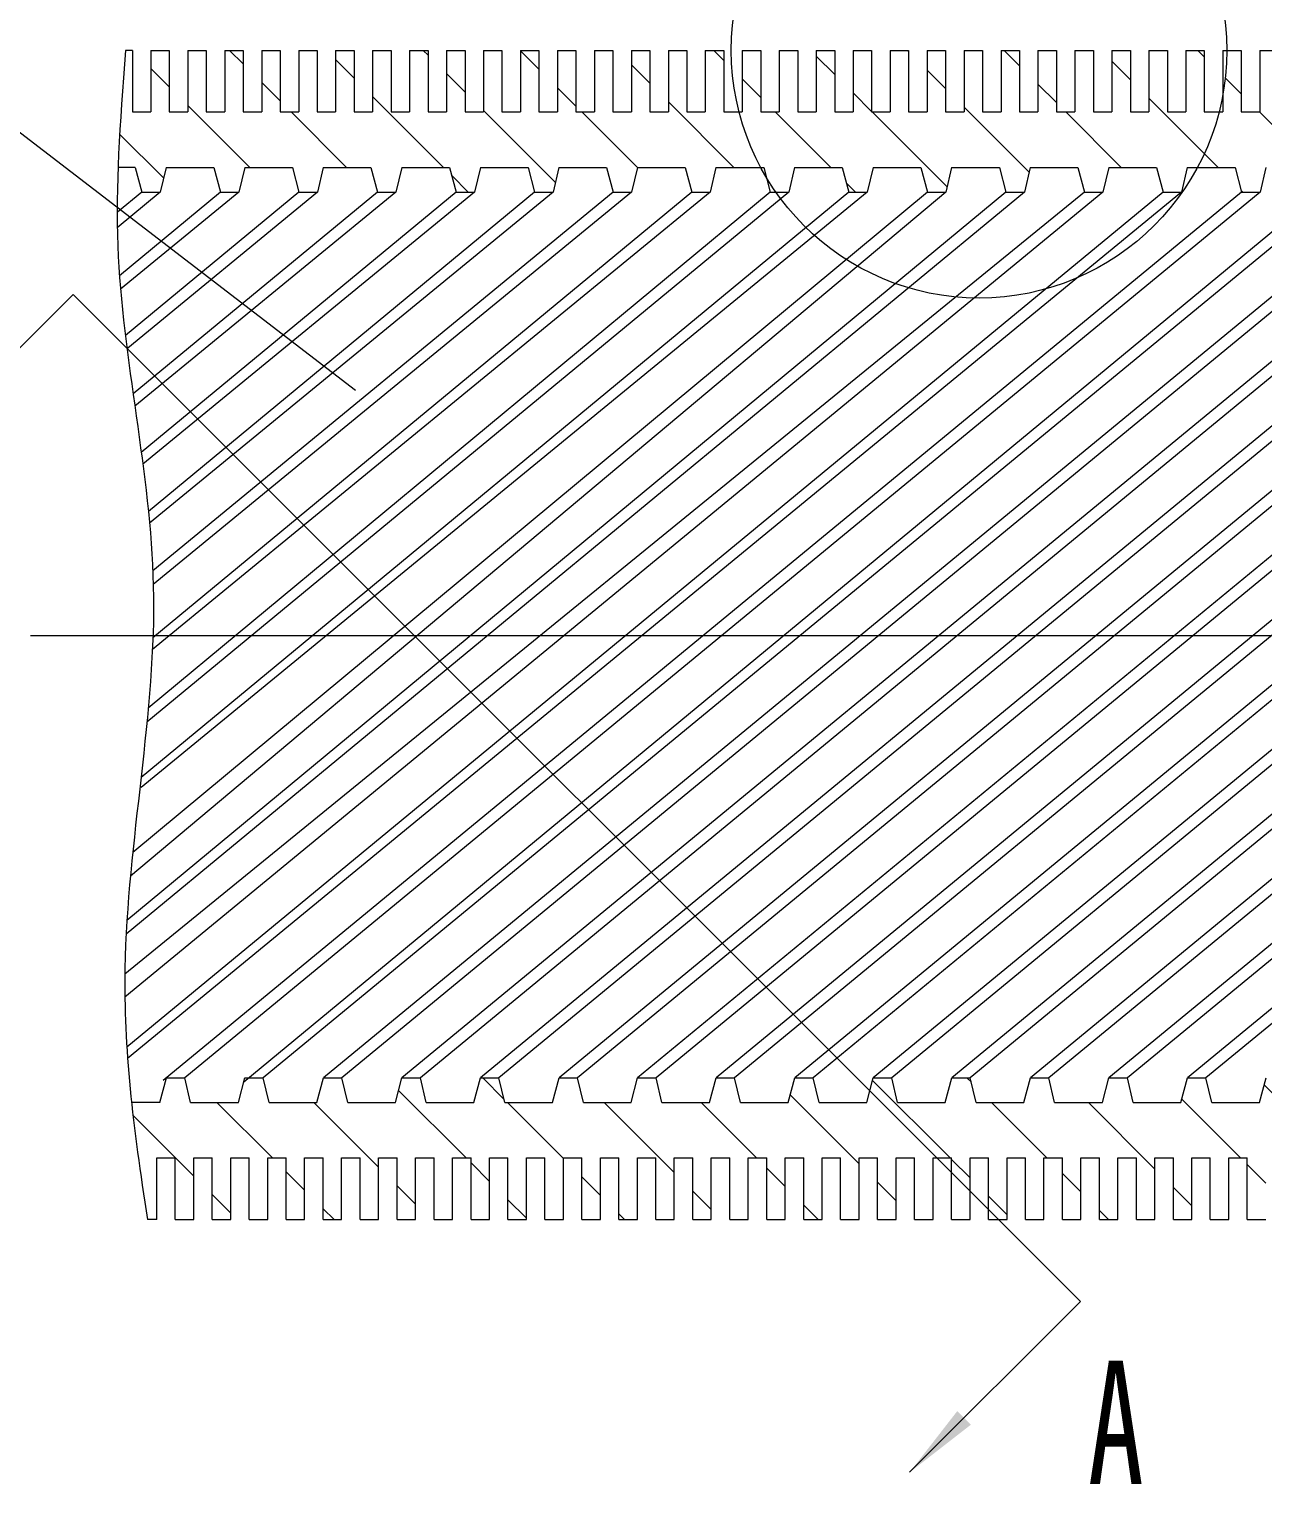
# Model space of a CAD drawing. Header units: millimetres. Extents: x 0 to 420, y 0 to 297.
# Drawn here: x 183.32 to 223.38, y 150.22 to 197.46 of the extents above; entities that cross this region are included whole.
import ezdxf

# ---------------------------------------------------------------- set-up
doc = ezdxf.new("R2010")
doc.units = ezdxf.units.MM
doc.header["$LTSCALE"] = 10
doc.linetypes.add('CENTER2', pattern=[28.574999, 19.049999, -3.175, 3.175, -3.175])
for name, color, linetype, lineweight in [('2细线层', 4, 'Continuous', 18), ('5剖面线层', 2, 'Continuous', 18), ('6文字层', 3, 'Continuous', 18), ('LAYER1', 1, 'CENTER2', 18), ('LAYER3', 4, 'Continuous', 18)]:
    doc.layers.add(name, color=color, linetype=linetype, lineweight=lineweight)
doc.styles.get("Standard").update_dxf_attribs({"font": 'isocp.shx', "width": 0.707, "bigfont": 'gbcbig.shx'})
doc.styles.add('STYLE1', font='', dxfattribs={"width": 0.67})
doc.styles.get('STYLE1').set_extended_font_data('宋体')
doc.dimstyles.new('STANDARD$2', dxfattribs={"dimtxt": 2.5, "dimasz": 2.5, "dimexe": 0.8, "dimexo": 0.2, "dimtad": 1, "dimdec": 4, "dimdsep": 46, "dimtxsty": 'Standard', "dimcen": 0.09, "dimdle": 5, "dimadec": 4, "dimazin": 0, "dimtfac": 1, "dimtdec": 4, "dimtmove": 0, "dimatfit": 3, "dimfxl": 0, "dimtolj": 1, "dimarcsym": 0})
pattern_1 = [(135, (0, 0), (-1.571545, -1.571545), [])]

# ---------------------------------------------------------------- blocks, each defined once
blk = doc.blocks.new('*X16')
at = {"layer": '2细线层', "linetype": 'ByBlock'}
for points in [[(235.075, 189.774), (236.872, 187.986), (236.195, 187.5)], [(239.384, 177.771), (238.802, 180.238), (239.634, 180.293)]]:
    blk.add_hatch(color=4, dxfattribs=at).paths.add_polyline_path(points, flags=0)
at = {"layer": '2细线层', "color": 4, "linetype": 'ByBlock', "lineweight": -2}
for p, q in [((229.545, 185.216), (235.693, 190.282)), ((233.418, 177.771), (240.184, 177.771))]:
    blk.add_line(p, q, dxfattribs=at)
blk.add_arc((220.51, 177.771), 18.874, 7.5949, 31.8951, dxfattribs=at)
at = {"layer": '2细线层', "color": 3, "linetype": 'ByBlock', "insert": (240.509, 184.949), "char_height": 3.5, "width": 9.45463, "attachment_point": 5, "rotation": 289.745}
blk.add_mtext('40%%D', dxfattribs=at)
blk = doc.blocks.new('*X20')
at = {"layer": 'LAYER3', "linetype": 'Continuous'}
blk.add_hatch(color=0, dxfattribs=at).paths.add_polyline_path([(211.908, 150.599), (213.455, 152.588), (213.897, 152.146)], flags=0)
at = {"layer": 'LAYER3', "color": 0, "linetype": 'Continuous'}
blk.add_line((211.908, 150.599), (217.456, 156.147), dxfattribs=at)
at = {"layer": 'LAYER3', "color": 0}
blk.add_line((217.456, 156.147), (217.456, 156.147), dxfattribs=at)
blk = doc.blocks.new('*X21')
at = {"layer": 'LAYER3', "linetype": 'Continuous'}
blk.add_hatch(color=0, dxfattribs=at).paths.add_polyline_path([(179.208, 183.298), (180.755, 185.287), (181.197, 184.845)], flags=0)
at = {"layer": 'LAYER3', "color": 0, "linetype": 'Continuous'}
blk.add_line((179.208, 183.298), (184.756, 188.846), dxfattribs=at)
at = {"layer": 'LAYER3', "color": 0}
blk.add_line((184.756, 188.846), (184.756, 188.846), dxfattribs=at)

msp = doc.modelspace()

# ---------------------------------------------------------------- hatches: boundary and pattern name
at = {"layer": '5剖面线层', "ltscale": 0.5}
h = msp.add_hatch(dxfattribs=at)
h.set_pattern_fill('ANSI31', color=256, style=0, pattern_type=0)
h.set_pattern_definition(pattern_1)
edge = h.paths.add_edge_path(flags=0)
edge.add_line((202.07168, 192.97081), (202.28449, 192.17081))
edge.add_line((202.28449, 192.17081), (202.88279, 192.17081))
edge.add_line((202.88279, 192.17081), (203.07168, 192.97081))
edge.add_line((203.07168, 192.97081), (204.62168, 192.97081))
edge.add_line((204.62168, 192.97081), (204.83449, 192.17081))
edge.add_line((204.83449, 192.17081), (205.43279, 192.17081))
edge.add_line((205.43279, 192.17081), (205.62168, 192.97081))
edge.add_line((205.62168, 192.97081), (207.07399, 192.97081))
edge.add_arc((214.1624, 196.77081), 8.04273, 194.398924, 208.195154, ccw=False)
edge.add_line((206.37231, 194.77081), (205.87467, 194.77081))
edge.add_line((205.87467, 194.77081), (205.87467, 196.77081))
edge.add_line((205.87467, 196.77081), (205.27467, 196.77081))
edge.add_line((205.27467, 196.77081), (205.27467, 194.77081))
edge.add_line((205.27467, 194.77081), (204.67467, 194.77081))
edge.add_line((204.67467, 194.77081), (204.67467, 196.77081))
edge.add_line((204.67467, 196.77081), (204.07467, 196.77081))
edge.add_line((204.07467, 196.77081), (204.07467, 194.77081))
edge.add_line((204.07467, 194.77081), (203.47467, 194.77081))
edge.add_line((203.47467, 194.77081), (203.47467, 196.77081))
edge.add_line((203.47467, 196.77081), (202.87467, 196.77081))
edge.add_line((202.87467, 196.77081), (202.87467, 194.77081))
edge.add_line((202.87467, 194.77081), (202.27467, 194.77081))
edge.add_line((202.27467, 194.77081), (202.27467, 196.77081))
edge.add_line((202.27467, 196.77081), (201.67467, 196.77081))
edge.add_line((201.67467, 196.77081), (201.67467, 194.77081))
edge.add_line((201.67467, 194.77081), (201.07467, 194.77081))
edge.add_line((201.07467, 194.77081), (201.07467, 196.77081))
edge.add_line((201.07467, 196.77081), (200.47467, 196.77081))
edge.add_line((200.47467, 196.77081), (200.47467, 194.77081))
edge.add_line((200.47467, 194.77081), (199.87467, 194.77081))
edge.add_line((199.87467, 194.77081), (199.87467, 196.77081))
edge.add_line((199.87467, 196.77081), (199.27467, 196.77081))
edge.add_line((199.27467, 196.77081), (199.27467, 194.77081))
edge.add_line((199.27467, 194.77081), (198.67467, 194.77081))
edge.add_line((198.67467, 194.77081), (198.67467, 196.77081))
edge.add_line((198.67467, 196.77081), (198.07467, 196.77081))
edge.add_line((198.07467, 196.77081), (198.07467, 194.77081))
edge.add_line((198.07467, 194.77081), (197.47467, 194.77081))
edge.add_line((197.47467, 194.77081), (197.47467, 196.77081))
edge.add_line((197.47467, 196.77081), (196.87467, 196.77081))
edge.add_line((196.87467, 196.77081), (196.87467, 194.77081))
edge.add_line((196.87467, 194.77081), (196.27467, 194.77081))
edge.add_line((196.27467, 194.77081), (196.27467, 196.77081))
edge.add_line((196.27467, 196.77081), (195.67467, 196.77081))
edge.add_line((195.67467, 196.77081), (195.67467, 194.77081))
edge.add_line((195.67467, 194.77081), (195.07467, 194.77081))
edge.add_line((195.07467, 194.77081), (195.07467, 196.77081))
edge.add_line((195.07467, 196.77081), (194.47467, 196.77081))
edge.add_line((194.47467, 196.77081), (194.47467, 194.77081))
edge.add_line((194.47467, 194.77081), (193.87467, 194.77081))
edge.add_line((193.87467, 194.77081), (193.87467, 196.77081))
edge.add_line((193.87467, 196.77081), (193.27467, 196.77081))
edge.add_line((193.27467, 196.77081), (193.27467, 194.77081))
edge.add_line((193.27467, 194.77081), (192.67467, 194.77081))
edge.add_line((192.67467, 194.77081), (192.67467, 196.77081))
edge.add_line((192.67467, 196.77081), (192.07467, 196.77081))
edge.add_line((192.07467, 196.77081), (192.07467, 194.77081))
edge.add_line((192.07467, 194.77081), (191.47467, 194.77081))
edge.add_line((191.47467, 194.77081), (191.47467, 196.77081))
edge.add_line((191.47467, 196.77081), (190.87467, 196.77081))
edge.add_line((190.87467, 196.77081), (190.87467, 194.77081))
edge.add_line((190.87467, 194.77081), (190.27467, 194.77081))
edge.add_line((190.27467, 194.77081), (190.27467, 196.77081))
edge.add_line((190.27467, 196.77081), (189.67467, 196.77081))
edge.add_line((189.67467, 196.77081), (189.67467, 194.77081))
edge.add_line((189.67467, 194.77081), (189.07467, 194.77081))
edge.add_line((189.07467, 194.77081), (189.07467, 196.77081))
edge.add_line((189.07467, 196.77081), (188.47467, 196.77081))
edge.add_line((188.47467, 196.77081), (188.47467, 194.77081))
edge.add_line((188.47467, 194.77081), (187.87467, 194.77081))
edge.add_line((187.87467, 194.77081), (187.87467, 196.77081))
edge.add_line((187.87467, 196.77081), (187.27467, 196.77081))
edge.add_line((187.27467, 196.77081), (187.27467, 194.77081))
edge.add_line((187.27467, 194.77081), (186.67467, 194.77081))
edge.add_line((186.67467, 194.77081), (186.67467, 196.77081))
edge.add_line((186.67467, 196.77081), (186.45667, 196.77081))
edge.add_spline(control_points=[(186.45667, 196.77081), (186.34671, 195.37249), (186.25447, 194.13645), (186.20997, 192.97081)], knot_values=[0, 0, 0, 0, 3.80826119, 3.80826119, 3.80826119, 3.80826119], weights=[1, 1, 1, 1], degree=3, periodic=0)
edge.add_line((186.20997, 192.97081), (186.77168, 192.97081))
edge.add_line((186.77168, 192.97081), (186.98449, 192.17081))
edge.add_line((186.98449, 192.17081), (187.58279, 192.17081))
edge.add_line((187.58279, 192.17081), (187.77168, 192.97081))
edge.add_line((187.77168, 192.97081), (189.32168, 192.97081))
edge.add_line((189.32168, 192.97081), (189.53449, 192.17081))
edge.add_line((189.53449, 192.17081), (190.13279, 192.17081))
edge.add_line((190.13279, 192.17081), (190.32168, 192.97081))
edge.add_line((190.32168, 192.97081), (191.87168, 192.97081))
edge.add_line((191.87168, 192.97081), (192.08449, 192.17081))
edge.add_line((192.08449, 192.17081), (192.68279, 192.17081))
edge.add_line((192.68279, 192.17081), (192.87168, 192.97081))
edge.add_line((192.87168, 192.97081), (194.42168, 192.97081))
edge.add_line((194.42168, 192.97081), (194.63449, 192.17081))
edge.add_line((194.63449, 192.17081), (195.23279, 192.17081))
edge.add_line((195.23279, 192.17081), (195.42168, 192.97081))
edge.add_line((195.42168, 192.97081), (196.97168, 192.97081))
edge.add_line((196.97168, 192.97081), (197.18449, 192.17081))
edge.add_line((197.18449, 192.17081), (197.78279, 192.17081))
edge.add_line((197.78279, 192.17081), (197.97168, 192.97081))
edge.add_line((197.97168, 192.97081), (199.52168, 192.97081))
edge.add_line((199.52168, 192.97081), (199.73449, 192.17081))
edge.add_line((199.73449, 192.17081), (200.33279, 192.17081))
edge.add_line((200.33279, 192.17081), (200.52168, 192.97081))
edge.add_line((200.52168, 192.97081), (202.07168, 192.97081))
edge = h.paths.add_edge_path(flags=0)
edge.add_line((208.17168, 192.97081), (209.72168, 192.97081))
edge.add_line((209.72168, 192.97081), (209.93449, 192.17081))
edge.add_line((209.93449, 192.17081), (210.53279, 192.17081))
edge.add_line((210.53279, 192.17081), (210.72168, 192.97081))
edge.add_line((210.72168, 192.97081), (212.27168, 192.97081))
edge.add_line((212.27168, 192.97081), (212.48449, 192.17081))
edge.add_line((212.48449, 192.17081), (213.08279, 192.17081))
edge.add_line((213.08279, 192.17081), (213.27168, 192.97081))
edge.add_line((213.27168, 192.97081), (214.82168, 192.97081))
edge.add_line((214.82168, 192.97081), (215.03449, 192.17081))
edge.add_line((215.03449, 192.17081), (215.63279, 192.17081))
edge.add_line((215.63279, 192.17081), (215.82168, 192.97081))
edge.add_line((215.82168, 192.97081), (217.37168, 192.97081))
edge.add_line((217.37168, 192.97081), (217.58449, 192.17081))
edge.add_line((217.58449, 192.17081), (218.18279, 192.17081))
edge.add_line((218.18279, 192.17081), (218.37168, 192.97081))
edge.add_line((218.37168, 192.97081), (219.92168, 192.97081))
edge.add_line((219.92168, 192.97081), (220.13449, 192.17081))
edge.add_line((220.13449, 192.17081), (220.73279, 192.17081))
edge.add_line((220.73279, 192.17081), (220.92168, 192.97081))
edge.add_line((220.92168, 192.97081), (221.25081, 192.97081))
edge.add_arc((214.1624, 196.77081), 8.04273, 331.804844, 345.601078)
edge.add_line((221.95249, 194.77081), (221.47467, 194.77081))
edge.add_line((221.47467, 194.77081), (221.47467, 196.77081))
edge.add_line((221.47467, 196.77081), (220.87467, 196.77081))
edge.add_line((220.87467, 196.77081), (220.87467, 194.77081))
edge.add_line((220.87467, 194.77081), (220.27467, 194.77081))
edge.add_line((220.27467, 194.77081), (220.27467, 196.77081))
edge.add_line((220.27467, 196.77081), (219.67467, 196.77081))
edge.add_line((219.67467, 196.77081), (219.67467, 194.77081))
edge.add_line((219.67467, 194.77081), (219.07467, 194.77081))
edge.add_line((219.07467, 194.77081), (219.07467, 196.77081))
edge.add_line((219.07467, 196.77081), (218.47467, 196.77081))
edge.add_line((218.47467, 196.77081), (218.47467, 194.77081))
edge.add_line((218.47467, 194.77081), (217.87467, 194.77081))
edge.add_line((217.87467, 194.77081), (217.87467, 196.77081))
edge.add_line((217.87467, 196.77081), (217.27467, 196.77081))
edge.add_line((217.27467, 196.77081), (217.27467, 194.77081))
edge.add_line((217.27467, 194.77081), (216.67467, 194.77081))
edge.add_line((216.67467, 194.77081), (216.67467, 196.77081))
edge.add_line((216.67467, 196.77081), (216.07467, 196.77081))
edge.add_line((216.07467, 196.77081), (216.07467, 194.77081))
edge.add_line((216.07467, 194.77081), (215.47467, 194.77081))
edge.add_line((215.47467, 194.77081), (215.47467, 196.77081))
edge.add_line((215.47467, 196.77081), (214.87467, 196.77081))
edge.add_line((214.87467, 196.77081), (214.87467, 194.77081))
edge.add_line((214.87467, 194.77081), (214.27467, 194.77081))
edge.add_line((214.27467, 194.77081), (214.27467, 196.77081))
edge.add_line((214.27467, 196.77081), (213.67467, 196.77081))
edge.add_line((213.67467, 196.77081), (213.67467, 194.77081))
edge.add_line((213.67467, 194.77081), (213.07467, 194.77081))
edge.add_line((213.07467, 194.77081), (213.07467, 196.77081))
edge.add_line((213.07467, 196.77081), (212.47467, 196.77081))
edge.add_line((212.47467, 196.77081), (212.47467, 194.77081))
edge.add_line((212.47467, 194.77081), (211.87467, 194.77081))
edge.add_line((211.87467, 194.77081), (211.87467, 196.77081))
edge.add_line((211.87467, 196.77081), (211.27467, 196.77081))
edge.add_line((211.27467, 196.77081), (211.27467, 194.77081))
edge.add_line((211.27467, 194.77081), (210.67467, 194.77081))
edge.add_line((210.67467, 194.77081), (210.67467, 196.77081))
edge.add_line((210.67467, 196.77081), (210.07467, 196.77081))
edge.add_line((210.07467, 196.77081), (210.07467, 194.77081))
edge.add_line((210.07467, 194.77081), (209.47467, 194.77081))
edge.add_line((209.47467, 194.77081), (209.47467, 196.77081))
edge.add_line((209.47467, 196.77081), (208.87467, 196.77081))
edge.add_line((208.87467, 196.77081), (208.87467, 194.77081))
edge.add_line((208.87467, 194.77081), (208.27467, 194.77081))
edge.add_line((208.27467, 194.77081), (208.27467, 196.77081))
edge.add_line((208.27467, 196.77081), (207.67467, 196.77081))
edge.add_line((207.67467, 196.77081), (207.67467, 194.77081))
edge.add_line((207.67467, 194.77081), (207.07467, 194.77081))
edge.add_line((207.07467, 194.77081), (207.07467, 196.77081))
edge.add_line((207.07467, 196.77081), (206.47467, 196.77081))
edge.add_line((206.47467, 196.77081), (206.47467, 194.77081))
edge.add_line((206.47467, 194.77081), (206.37231, 194.77081))
edge.add_arc((214.1624, 196.77081), 8.04273, 194.398922, 208.195156)
edge.add_line((207.07399, 192.97081), (207.17168, 192.97081))
edge.add_line((207.17168, 192.97081), (207.25819, 192.64559))
edge.add_arc((214.16238, 196.7708), 8.04271, 210.858024, 214.885967)
edge.add_line((207.56501, 192.17081), (207.98279, 192.17081))
edge.add_line((207.98279, 192.17081), (208.17168, 192.97081))
h = msp.add_hatch(dxfattribs=at)
h.set_pattern_fill('ANSI31', color=256, style=0, pattern_type=0)
h.set_pattern_definition(pattern_1)
edge = h.paths.add_edge_path(flags=0)
edge.add_line((225.02168, 192.97081), (225.23449, 192.17081))
edge.add_line((225.23449, 192.17081), (225.83279, 192.17081))
edge.add_line((225.83279, 192.17081), (226.02168, 192.97081))
edge.add_line((226.02168, 192.97081), (227.57168, 192.97081))
edge.add_line((227.57168, 192.97081), (227.78449, 192.17081))
edge.add_line((227.78449, 192.17081), (228.38279, 192.17081))
edge.add_line((228.38279, 192.17081), (228.57168, 192.97081))
edge.add_line((228.57168, 192.97081), (229.14988, 192.97081))
edge.add_spline(control_points=[(229.14988, 192.97081), (229.10035, 193.80032), (229.04982, 194.45284), (229.00904, 194.77081)], knot_values=[0, 0, 0, 0, 1.80573639, 1.80573639, 1.80573639, 1.80573639], weights=[1, 1, 1, 1], degree=3, periodic=0)
edge.add_line((229.00904, 194.77081), (228.67467, 194.77081))
edge.add_line((228.67467, 194.77081), (228.67467, 196.77081))
edge.add_line((228.67467, 196.77081), (228.07467, 196.77081))
edge.add_line((228.07467, 196.77081), (228.07467, 194.77081))
edge.add_line((228.07467, 194.77081), (227.47467, 194.77081))
edge.add_line((227.47467, 194.77081), (227.47467, 196.77081))
edge.add_line((227.47467, 196.77081), (226.87467, 196.77081))
edge.add_line((226.87467, 196.77081), (226.87467, 194.77081))
edge.add_line((226.87467, 194.77081), (226.27467, 194.77081))
edge.add_line((226.27467, 194.77081), (226.27467, 196.77081))
edge.add_line((226.27467, 196.77081), (225.67467, 196.77081))
edge.add_line((225.67467, 196.77081), (225.67467, 194.77081))
edge.add_line((225.67467, 194.77081), (225.07467, 194.77081))
edge.add_line((225.07467, 194.77081), (225.07467, 196.77081))
edge.add_line((225.07467, 196.77081), (224.47467, 196.77081))
edge.add_line((224.47467, 196.77081), (224.47467, 194.77081))
edge.add_line((224.47467, 194.77081), (223.87467, 194.77081))
edge.add_line((223.87467, 194.77081), (223.87467, 196.77081))
edge.add_line((223.87467, 196.77081), (223.27467, 196.77081))
edge.add_line((223.27467, 196.77081), (223.27467, 194.77081))
edge.add_line((223.27467, 194.77081), (222.67467, 194.77081))
edge.add_line((222.67467, 194.77081), (222.67467, 196.77081))
edge.add_line((222.67467, 196.77081), (222.20513, 196.77081))
edge.add_arc((214.1624, 196.77081), 8.04273, 349.666066, 360, ccw=False)
edge.add_line((222.07467, 195.32807), (222.07467, 194.77081))
edge.add_line((222.07467, 194.77081), (221.95249, 194.77081))
edge.add_arc((214.1624, 196.77081), 8.04273, 331.804846, 345.601076, ccw=False)
edge.add_line((221.25081, 192.97081), (222.47168, 192.97081))
edge.add_line((222.47168, 192.97081), (222.68449, 192.17081))
edge.add_line((222.68449, 192.17081), (223.28279, 192.17081))
edge.add_line((223.28279, 192.17081), (223.47168, 192.97081))
edge.add_line((223.47168, 192.97081), (225.02168, 192.97081))
h = msp.add_hatch(dxfattribs=at)
h.set_pattern_fill('ANSI31', color=256, style=0, pattern_type=0)
h.set_pattern_definition(pattern_1)
edge = h.paths.add_edge_path(flags=0)
edge.add_line((210.61667, 162.9859), (210.51585, 162.6069))
edge.add_line((210.51585, 162.6069), (208.96585, 162.6069))
edge.add_line((208.96585, 162.6069), (208.77697, 163.4069))
edge.add_line((208.77697, 163.4069), (208.17866, 163.4069))
edge.add_line((208.17866, 163.4069), (207.96585, 162.6069))
edge.add_line((207.96585, 162.6069), (206.41585, 162.6069))
edge.add_line((206.41585, 162.6069), (206.22697, 163.4069))
edge.add_line((206.22697, 163.4069), (205.62866, 163.4069))
edge.add_line((205.62866, 163.4069), (205.41585, 162.6069))
edge.add_line((205.41585, 162.6069), (203.86585, 162.6069))
edge.add_line((203.86585, 162.6069), (203.67697, 163.4069))
edge.add_line((203.67697, 163.4069), (203.07866, 163.4069))
edge.add_line((203.07866, 163.4069), (202.86585, 162.6069))
edge.add_line((202.86585, 162.6069), (201.31585, 162.6069))
edge.add_line((201.31585, 162.6069), (201.12697, 163.4069))
edge.add_line((201.12697, 163.4069), (200.52866, 163.4069))
edge.add_line((200.52866, 163.4069), (200.31585, 162.6069))
edge.add_line((200.31585, 162.6069), (198.76585, 162.6069))
edge.add_line((198.76585, 162.6069), (198.57697, 163.4069))
edge.add_line((198.57697, 163.4069), (197.97866, 163.4069))
edge.add_line((197.97866, 163.4069), (197.76585, 162.6069))
edge.add_line((197.76585, 162.6069), (196.21585, 162.6069))
edge.add_line((196.21585, 162.6069), (196.02697, 163.4069))
edge.add_line((196.02697, 163.4069), (195.42866, 163.4069))
edge.add_line((195.42866, 163.4069), (195.21585, 162.6069))
edge.add_line((195.21585, 162.6069), (193.66585, 162.6069))
edge.add_line((193.66585, 162.6069), (193.47697, 163.4069))
edge.add_line((193.47697, 163.4069), (192.87866, 163.4069))
edge.add_line((192.87866, 163.4069), (192.66585, 162.6069))
edge.add_line((192.66585, 162.6069), (191.11585, 162.6069))
edge.add_line((191.11585, 162.6069), (190.92697, 163.4069))
edge.add_line((190.92697, 163.4069), (190.46495, 163.4069))
edge.add_line((190.46495, 163.4069), (190.29021, 163.26235))
edge.add_line((190.29021, 163.26235), (190.11585, 162.6069))
edge.add_line((190.11585, 162.6069), (188.56585, 162.6069))
edge.add_line((188.56585, 162.6069), (188.37697, 163.4069))
edge.add_line((188.37697, 163.4069), (187.77866, 163.4069))
edge.add_line((187.77866, 163.4069), (187.56585, 162.6069))
edge.add_line((187.56585, 162.6069), (186.64789, 162.6069))
edge.add_spline(control_points=[(186.64789, 162.6069), (186.77546, 161.40375), (186.95411, 160.1507), (187.17117, 158.8069)], knot_values=[0, 0, 0, 0, 3.83633633, 3.83633633, 3.83633633, 3.83633633], weights=[1, 1, 1, 1], degree=3, periodic=0)
edge.add_line((187.17117, 158.8069), (187.46885, 158.8069))
edge.add_line((187.46885, 158.8069), (187.46885, 160.8069))
edge.add_line((187.46885, 160.8069), (188.06885, 160.8069))
edge.add_line((188.06885, 160.8069), (188.06885, 158.8069))
edge.add_line((188.06885, 158.8069), (188.66885, 158.8069))
edge.add_line((188.66885, 158.8069), (188.66885, 160.8069))
edge.add_line((188.66885, 160.8069), (189.26885, 160.8069))
edge.add_line((189.26885, 160.8069), (189.26885, 158.8069))
edge.add_line((189.26885, 158.8069), (189.86885, 158.8069))
edge.add_line((189.86885, 158.8069), (189.86885, 160.8069))
edge.add_line((189.86885, 160.8069), (190.46885, 160.8069))
edge.add_line((190.46885, 160.8069), (190.46885, 158.8069))
edge.add_line((190.46885, 158.8069), (191.06885, 158.8069))
edge.add_line((191.06885, 158.8069), (191.06885, 160.8069))
edge.add_line((191.06885, 160.8069), (191.66885, 160.8069))
edge.add_line((191.66885, 160.8069), (191.66885, 158.8069))
edge.add_line((191.66885, 158.8069), (192.26885, 158.8069))
edge.add_line((192.26885, 158.8069), (192.26885, 160.8069))
edge.add_line((192.26885, 160.8069), (192.86885, 160.8069))
edge.add_line((192.86885, 160.8069), (192.86885, 158.8069))
edge.add_line((192.86885, 158.8069), (193.46885, 158.8069))
edge.add_line((193.46885, 158.8069), (193.46885, 160.8069))
edge.add_line((193.46885, 160.8069), (194.06885, 160.8069))
edge.add_line((194.06885, 160.8069), (194.06885, 158.8069))
edge.add_line((194.06885, 158.8069), (194.66885, 158.8069))
edge.add_line((194.66885, 158.8069), (194.66885, 160.8069))
edge.add_line((194.66885, 160.8069), (195.26885, 160.8069))
edge.add_line((195.26885, 160.8069), (195.26885, 158.8069))
edge.add_line((195.26885, 158.8069), (195.86885, 158.8069))
edge.add_line((195.86885, 158.8069), (195.86885, 160.8069))
edge.add_line((195.86885, 160.8069), (196.46885, 160.8069))
edge.add_line((196.46885, 160.8069), (196.46885, 158.8069))
edge.add_line((196.46885, 158.8069), (197.06885, 158.8069))
edge.add_line((197.06885, 158.8069), (197.06885, 160.8069))
edge.add_line((197.06885, 160.8069), (197.66885, 160.8069))
edge.add_line((197.66885, 160.8069), (197.66885, 158.8069))
edge.add_line((197.66885, 158.8069), (198.26885, 158.8069))
edge.add_line((198.26885, 158.8069), (198.26885, 160.8069))
edge.add_line((198.26885, 160.8069), (198.86885, 160.8069))
edge.add_line((198.86885, 160.8069), (198.86885, 158.8069))
edge.add_line((198.86885, 158.8069), (199.46885, 158.8069))
edge.add_line((199.46885, 158.8069), (199.46885, 160.8069))
edge.add_line((199.46885, 160.8069), (200.06885, 160.8069))
edge.add_line((200.06885, 160.8069), (200.06885, 158.8069))
edge.add_line((200.06885, 158.8069), (200.66885, 158.8069))
edge.add_line((200.66885, 158.8069), (200.66885, 160.8069))
edge.add_line((200.66885, 160.8069), (201.26885, 160.8069))
edge.add_line((201.26885, 160.8069), (201.26885, 158.8069))
edge.add_line((201.26885, 158.8069), (201.86885, 158.8069))
edge.add_line((201.86885, 158.8069), (201.86885, 160.8069))
edge.add_line((201.86885, 160.8069), (202.46885, 160.8069))
edge.add_line((202.46885, 160.8069), (202.46885, 158.8069))
edge.add_line((202.46885, 158.8069), (203.06885, 158.8069))
edge.add_line((203.06885, 158.8069), (203.06885, 160.8069))
edge.add_line((203.06885, 160.8069), (203.66885, 160.8069))
edge.add_line((203.66885, 160.8069), (203.66885, 158.8069))
edge.add_line((203.66885, 158.8069), (204.26885, 158.8069))
edge.add_line((204.26885, 158.8069), (204.26885, 160.8069))
edge.add_line((204.26885, 160.8069), (204.86885, 160.8069))
edge.add_line((204.86885, 160.8069), (204.86885, 158.8069))
edge.add_line((204.86885, 158.8069), (205.46885, 158.8069))
edge.add_line((205.46885, 158.8069), (205.46885, 160.8069))
edge.add_line((205.46885, 160.8069), (206.06885, 160.8069))
edge.add_line((206.06885, 160.8069), (206.06885, 158.8069))
edge.add_line((206.06885, 158.8069), (206.66885, 158.8069))
edge.add_line((206.66885, 158.8069), (206.66885, 160.8069))
edge.add_line((206.66885, 160.8069), (207.26885, 160.8069))
edge.add_line((207.26885, 160.8069), (207.26885, 158.8069))
edge.add_line((207.26885, 158.8069), (207.86885, 158.8069))
edge.add_line((207.86885, 158.8069), (207.86885, 160.8069))
edge.add_line((207.86885, 160.8069), (208.46885, 160.8069))
edge.add_line((208.46885, 160.8069), (208.46885, 158.8069))
edge.add_line((208.46885, 158.8069), (209.06885, 158.8069))
edge.add_line((209.06885, 158.8069), (209.06885, 160.8069))
edge.add_line((209.06885, 160.8069), (209.66885, 160.8069))
edge.add_line((209.66885, 160.8069), (209.66885, 158.8069))
edge.add_line((209.66885, 158.8069), (210.26885, 158.8069))
edge.add_line((210.26885, 158.8069), (210.26885, 160.8069))
edge.add_line((210.26885, 160.8069), (210.86885, 160.8069))
edge.add_line((210.86885, 160.8069), (210.86885, 158.8069))
edge.add_line((210.86885, 158.8069), (211.46885, 158.8069))
edge.add_line((211.46885, 158.8069), (211.46885, 160.8069))
edge.add_line((211.46885, 160.8069), (212.06885, 160.8069))
edge.add_line((212.06885, 160.8069), (212.06885, 158.8069))
edge.add_line((212.06885, 158.8069), (212.66885, 158.8069))
edge.add_line((212.66885, 158.8069), (212.66885, 160.8069))
edge.add_line((212.66885, 160.8069), (212.79567, 160.8069))
edge.add_line((212.79567, 160.8069), (210.61667, 162.9859))
h = msp.add_hatch(dxfattribs=at)
h.set_pattern_fill('ANSI31', color=256, style=0, pattern_type=0)
h.set_pattern_definition(pattern_1)
edge = h.paths.add_edge_path(flags=0)
edge.add_line((221.66885, 160.8069), (221.66885, 158.8069))
edge.add_line((221.66885, 158.8069), (222.26885, 158.8069))
edge.add_line((222.26885, 158.8069), (222.26885, 160.8069))
edge.add_line((222.26885, 160.8069), (222.86885, 160.8069))
edge.add_line((222.86885, 160.8069), (222.86885, 158.8069))
edge.add_line((222.86885, 158.8069), (223.46885, 158.8069))
edge.add_line((223.46885, 158.8069), (223.46885, 160.8069))
edge.add_line((223.46885, 160.8069), (224.06885, 160.8069))
edge.add_line((224.06885, 160.8069), (224.06885, 158.8069))
edge.add_line((224.06885, 158.8069), (224.66885, 158.8069))
edge.add_line((224.66885, 158.8069), (224.66885, 160.8069))
edge.add_line((224.66885, 160.8069), (225.26885, 160.8069))
edge.add_line((225.26885, 160.8069), (225.26885, 158.8069))
edge.add_line((225.26885, 158.8069), (225.86885, 158.8069))
edge.add_line((225.86885, 158.8069), (225.86885, 160.8069))
edge.add_line((225.86885, 160.8069), (226.46885, 160.8069))
edge.add_line((226.46885, 160.8069), (226.46885, 158.8069))
edge.add_line((226.46885, 158.8069), (227.06885, 158.8069))
edge.add_line((227.06885, 158.8069), (227.06885, 160.8069))
edge.add_line((227.06885, 160.8069), (227.66885, 160.8069))
edge.add_line((227.66885, 160.8069), (227.66885, 158.8069))
edge.add_line((227.66885, 158.8069), (228.26885, 158.8069))
edge.add_line((228.26885, 158.8069), (228.26885, 160.8069))
edge.add_line((228.26885, 160.8069), (228.86885, 160.8069))
edge.add_line((228.86885, 160.8069), (228.86885, 158.8069))
edge.add_line((228.86885, 158.8069), (229.46885, 158.8069))
edge.add_line((229.46885, 158.8069), (229.46885, 160.8069))
edge.add_line((229.46885, 160.8069), (230.07794, 160.8069))
edge.add_spline(control_points=[(230.07794, 160.8069), (230.10277, 161.15448), (230.13699, 161.79769), (230.16585, 162.6069)], knot_values=[0, 0, 0, 0, 1.80222238, 1.80222238, 1.80222238, 1.80222238], weights=[1, 1, 1, 1], degree=3, periodic=0)
edge.add_line((230.16585, 162.6069), (229.36585, 162.6069))
edge.add_line((229.36585, 162.6069), (229.17697, 163.4069))
edge.add_line((229.17697, 163.4069), (228.57866, 163.4069))
edge.add_line((228.57866, 163.4069), (228.36585, 162.6069))
edge.add_line((228.36585, 162.6069), (226.81585, 162.6069))
edge.add_line((226.81585, 162.6069), (226.62697, 163.4069))
edge.add_line((226.62697, 163.4069), (226.02866, 163.4069))
edge.add_line((226.02866, 163.4069), (225.81585, 162.6069))
edge.add_line((225.81585, 162.6069), (224.26585, 162.6069))
edge.add_line((224.26585, 162.6069), (224.07697, 163.4069))
edge.add_line((224.07697, 163.4069), (223.47866, 163.4069))
edge.add_line((223.47866, 163.4069), (223.26585, 162.6069))
edge.add_line((223.26585, 162.6069), (221.71585, 162.6069))
edge.add_line((221.71585, 162.6069), (221.52697, 163.4069))
edge.add_line((221.52697, 163.4069), (220.92866, 163.4069))
edge.add_line((220.92866, 163.4069), (220.71585, 162.6069))
edge.add_line((220.71585, 162.6069), (219.16585, 162.6069))
edge.add_line((219.16585, 162.6069), (218.97697, 163.4069))
edge.add_line((218.97697, 163.4069), (218.37866, 163.4069))
edge.add_line((218.37866, 163.4069), (218.16585, 162.6069))
edge.add_line((218.16585, 162.6069), (216.61585, 162.6069))
edge.add_line((216.61585, 162.6069), (216.42697, 163.4069))
edge.add_line((216.42697, 163.4069), (215.82866, 163.4069))
edge.add_line((215.82866, 163.4069), (215.61585, 162.6069))
edge.add_line((215.61585, 162.6069), (214.06585, 162.6069))
edge.add_line((214.06585, 162.6069), (213.87697, 163.4069))
edge.add_line((213.87697, 163.4069), (213.27866, 163.4069))
edge.add_line((213.27866, 163.4069), (213.06585, 162.6069))
edge.add_line((213.06585, 162.6069), (211.51585, 162.6069))
edge.add_line((211.51585, 162.6069), (211.32697, 163.4069))
edge.add_line((211.32697, 163.4069), (210.72866, 163.4069))
edge.add_line((210.72866, 163.4069), (210.61667, 162.9859))
edge.add_line((210.61667, 162.9859), (212.79567, 160.8069))
edge.add_line((212.79567, 160.8069), (213.26885, 160.8069))
edge.add_line((213.26885, 160.8069), (213.26885, 160.33373))
edge.add_line((213.26885, 160.33373), (213.86885, 159.73373))
edge.add_line((213.86885, 159.73373), (213.86885, 160.8069))
edge.add_line((213.86885, 160.8069), (214.46885, 160.8069))
edge.add_line((214.46885, 160.8069), (214.46885, 159.13373))
edge.add_line((214.46885, 159.13373), (214.79567, 158.8069))
edge.add_line((214.79567, 158.8069), (215.06885, 158.8069))
edge.add_line((215.06885, 158.8069), (215.06885, 160.8069))
edge.add_line((215.06885, 160.8069), (215.66885, 160.8069))
edge.add_line((215.66885, 160.8069), (215.66885, 158.8069))
edge.add_line((215.66885, 158.8069), (216.26885, 158.8069))
edge.add_line((216.26885, 158.8069), (216.26885, 160.8069))
edge.add_line((216.26885, 160.8069), (216.86885, 160.8069))
edge.add_line((216.86885, 160.8069), (216.86885, 158.8069))
edge.add_line((216.86885, 158.8069), (217.46885, 158.8069))
edge.add_line((217.46885, 158.8069), (217.46885, 160.8069))
edge.add_line((217.46885, 160.8069), (218.06885, 160.8069))
edge.add_line((218.06885, 160.8069), (218.06885, 158.8069))
edge.add_line((218.06885, 158.8069), (218.66885, 158.8069))
edge.add_line((218.66885, 158.8069), (218.66885, 160.8069))
edge.add_line((218.66885, 160.8069), (219.26885, 160.8069))
edge.add_line((219.26885, 160.8069), (219.26885, 158.8069))
edge.add_line((219.26885, 158.8069), (219.86885, 158.8069))
edge.add_line((219.86885, 158.8069), (219.86885, 160.8069))
edge.add_line((219.86885, 160.8069), (220.46885, 160.8069))
edge.add_line((220.46885, 160.8069), (220.46885, 158.8069))
edge.add_line((220.46885, 158.8069), (221.06885, 158.8069))
edge.add_line((221.06885, 158.8069), (221.06885, 160.8069))
edge.add_line((221.06885, 160.8069), (221.66885, 160.8069))

# ---------------------------------------------------------------- linework, layer by layer
at = {"layer": '2细线层'}
for p, q in [((127.05067, 237.09791), (193.91722, 185.73608)), ((184.75626, 188.84632), (217.45565, 156.14692))]:
    msp.add_line(p, q, dxfattribs=at)
at = {"layer": '2细线层', "ltscale": 0.5}
for p, q in [((186.67467, 196.77081), (186.45667, 196.77081)), ((186.67467, 196.77081), (186.67467, 194.77081)), ((187.27467, 196.77081), (187.87467, 196.77081)), ((187.27467, 196.77081), (187.27467, 194.77081)), ((187.87467, 196.77081), (187.87467, 194.77081)), ((188.47467, 196.77081), (189.07467, 196.77081)), ((188.47467, 196.77081), (188.47467, 194.77081)), ((189.07467, 196.77081), (189.07467, 194.77081)), ((189.67467, 196.77081), (190.27467, 196.77081)), ((189.67467, 196.77081), (189.67467, 194.77081)), ((190.27467, 196.77081), (190.27467, 194.77081)), ((190.87467, 196.77081), (191.47467, 196.77081)), ((190.87467, 196.77081), (190.87467, 194.77081)), ((191.47467, 196.77081), (191.47467, 194.77081)), ((192.07467, 196.77081), (192.07467, 194.77081)), ((192.07467, 196.77081), (192.67467, 196.77081)), ((192.67467, 196.77081), (192.67467, 194.77081)), ((193.27467, 196.77081), (193.87467, 196.77081)), ((193.27467, 196.77081), (193.27467, 194.77081)), ((193.87467, 196.77081), (193.87467, 194.77081)), ((194.47467, 196.77081), (195.07467, 196.77081)), ((194.47467, 196.77081), (194.47467, 194.77081)), ((195.07467, 196.77081), (195.07467, 194.77081)), ((195.67467, 196.77081), (196.27467, 196.77081)), ((195.67467, 196.77081), (195.67467, 194.77081)), ((196.27467, 196.77081), (196.27467, 194.77081)), ((196.87467, 196.77081), (197.47467, 196.77081)), ((196.87467, 196.77081), (196.87467, 194.77081)), ((197.47467, 196.77081), (197.47467, 194.77081)), ((198.07467, 196.77081), (198.67467, 196.77081)), ((198.07467, 196.77081), (198.07467, 194.77081)), ((198.67467, 196.77081), (198.67467, 194.77081)), ((199.27467, 196.77081), (199.87467, 196.77081)), ((199.27467, 196.77081), (199.27467, 194.77081)), ((199.87467, 196.77081), (199.87467, 194.77081)), ((200.47467, 196.77081), (201.07467, 196.77081)), ((200.47467, 196.77081), (200.47467, 194.77081)), ((201.07467, 196.77081), (201.07467, 194.77081)), ((201.67467, 196.77081), (202.27467, 196.77081)), ((201.67467, 196.77081), (201.67467, 194.77081)), ((202.27467, 196.77081), (202.27467, 194.77081)), ((202.87467, 196.77081), (203.47467, 196.77081)), ((202.87467, 196.77081), (202.87467, 194.77081)), ((203.47467, 196.77081), (203.47467, 194.77081)), ((204.07467, 196.77081), (204.67467, 196.77081)), ((204.07467, 196.77081), (204.07467, 194.77081)), ((204.67467, 196.77081), (204.67467, 194.77081)), ((205.27467, 196.77081), (205.87467, 196.77081)), ((205.27467, 196.77081), (205.27467, 194.77081)), ((205.87467, 196.77081), (205.87467, 194.77081)), ((206.47467, 196.77081), (207.07467, 196.77081)), ((206.47467, 196.77081), (206.47467, 194.77081)), ((207.07467, 196.77081), (207.07467, 194.77081)), ((207.67467, 196.77081), (208.27467, 196.77081)), ((207.67467, 196.77081), (207.67467, 194.77081)), ((208.27467, 196.77081), (208.27467, 194.77081)), ((208.87467, 196.77081), (209.47467, 196.77081)), ((208.87467, 196.77081), (208.87467, 194.77081)), ((209.47467, 196.77081), (209.47467, 194.77081)), ((210.07467, 196.77081), (210.67467, 196.77081)), ((210.07467, 196.77081), (210.07467, 194.77081)), ((210.67467, 196.77081), (210.67467, 194.77081)), ((211.27467, 196.77081), (211.87467, 196.77081)), ((211.27467, 196.77081), (211.27467, 194.77081)), ((211.87467, 196.77081), (211.87467, 194.77081)), ((212.47467, 196.77081), (213.07467, 196.77081)), ((212.47467, 196.77081), (212.47467, 194.77081)), ((213.07467, 196.77081), (213.07467, 194.77081)), ((213.67467, 196.77081), (214.27467, 196.77081)), ((213.67467, 196.77081), (213.67467, 194.77081)), ((214.27467, 196.77081), (214.27467, 194.77081)), ((214.87467, 196.77081), (215.47467, 196.77081)), ((214.87467, 196.77081), (214.87467, 194.77081)), ((215.47467, 196.77081), (215.47467, 194.77081)), ((216.07467, 196.77081), (216.67467, 196.77081)), ((216.07467, 196.77081), (216.07467, 194.77081)), ((216.67467, 196.77081), (216.67467, 194.77081)), ((217.27467, 196.77081), (217.87467, 196.77081)), ((217.27467, 196.77081), (217.27467, 194.77081)), ((217.87467, 196.77081), (217.87467, 194.77081)), ((218.47467, 196.77081), (219.07467, 196.77081)), ((218.47467, 196.77081), (218.47467, 194.77081)), ((219.07467, 196.77081), (219.07467, 194.77081)), ((219.67467, 196.77081), (220.27467, 196.77081)), ((219.67467, 196.77081), (219.67467, 194.77081)), ((220.27467, 196.77081), (220.27467, 194.77081)), ((220.87467, 196.77081), (221.47467, 196.77081)), ((220.87467, 196.77081), (220.87467, 194.77081)), ((221.47467, 196.77081), (221.47467, 194.77081)), ((222.07467, 196.77081), (222.67467, 196.77081)), ((222.07467, 196.77081), (222.07467, 194.77081)), ((222.67467, 196.77081), (222.67467, 194.77081)), ((223.27467, 196.77081), (223.87467, 196.77081)), ((223.27467, 196.77081), (223.27467, 194.77081)), ((186.67467, 194.77081), (187.27467, 194.77081)), ((187.87467, 194.77081), (188.47467, 194.77081)), ((189.07467, 194.77081), (189.67467, 194.77081)), ((190.27467, 194.77081), (190.87467, 194.77081)), ((191.47467, 194.77081), (192.07467, 194.77081)), ((192.67467, 194.77081), (193.27467, 194.77081)), ((193.87467, 194.77081), (194.47467, 194.77081)), ((195.07467, 194.77081), (195.67467, 194.77081)), ((196.27467, 194.77081), (196.87467, 194.77081)), ((197.47467, 194.77081), (198.07467, 194.77081)), ((198.67467, 194.77081), (199.27467, 194.77081)), ((199.87467, 194.77081), (200.47467, 194.77081)), ((201.07467, 194.77081), (201.67467, 194.77081)), ((202.27467, 194.77081), (202.87467, 194.77081)), ((203.47467, 194.77081), (204.07467, 194.77081)), ((204.67467, 194.77081), (205.27467, 194.77081)), ((205.87467, 194.77081), (206.47467, 194.77081)), ((207.07467, 194.77081), (207.67467, 194.77081)), ((208.27467, 194.77081), (208.87467, 194.77081)), ((209.47467, 194.77081), (210.07467, 194.77081)), ((210.67467, 194.77081), (211.27467, 194.77081)), ((211.87467, 194.77081), (212.47467, 194.77081)), ((213.07467, 194.77081), (213.67467, 194.77081)), ((214.27467, 194.77081), (214.87467, 194.77081)), ((215.47467, 194.77081), (216.07467, 194.77081)), ((216.67467, 194.77081), (217.27467, 194.77081)), ((217.87467, 194.77081), (218.47467, 194.77081)), ((219.07467, 194.77081), (219.67467, 194.77081)), ((220.27467, 194.77081), (220.87467, 194.77081)), ((221.47467, 194.77081), (222.07467, 194.77081)), ((222.67467, 194.77081), (223.27467, 194.77081)), ((186.77168, 192.97081), (186.20997, 192.97081)), ((186.77168, 192.97081), (186.98449, 192.17081)), ((187.77168, 192.97081), (187.58279, 192.17081)), ((187.77168, 192.97081), (189.32168, 192.97081)), ((189.32168, 192.97081), (189.53449, 192.17081)), ((190.32168, 192.97081), (190.13279, 192.17081)), ((190.32168, 192.97081), (191.87168, 192.97081)), ((191.87168, 192.97081), (192.08449, 192.17081)), ((192.87168, 192.97081), (192.68279, 192.17081)), ((192.87168, 192.97081), (194.42168, 192.97081)), ((194.42168, 192.97081), (194.63449, 192.17081)), ((195.42168, 192.97081), (195.23279, 192.17081)), ((195.42168, 192.97081), (196.97168, 192.97081)), ((196.97168, 192.97081), (197.18449, 192.17081)), ((197.97168, 192.97081), (197.78279, 192.17081)), ((197.97168, 192.97081), (199.52168, 192.97081)), ((199.52168, 192.97081), (199.73449, 192.17081)), ((200.52168, 192.97081), (200.33279, 192.17081)), ((200.52168, 192.97081), (202.07168, 192.97081)), ((202.07168, 192.97081), (202.28449, 192.17081)), ((203.07168, 192.97081), (202.88279, 192.17081)), ((203.07168, 192.97081), (204.62168, 192.97081)), ((204.62168, 192.97081), (204.83449, 192.17081)), ((205.62168, 192.97081), (205.43279, 192.17081)), ((205.62168, 192.97081), (207.17168, 192.97081)), ((207.17168, 192.97081), (207.38449, 192.17081)), ((208.17168, 192.97081), (207.98279, 192.17081)), ((208.17168, 192.97081), (209.72168, 192.97081)), ((209.72168, 192.97081), (209.93449, 192.17081)), ((210.72168, 192.97081), (210.53279, 192.17081)), ((210.72168, 192.97081), (212.27168, 192.97081)), ((212.27168, 192.97081), (212.48449, 192.17081)), ((213.27168, 192.97081), (213.08279, 192.17081)), ((213.27168, 192.97081), (214.82168, 192.97081)), ((214.82168, 192.97081), (215.03449, 192.17081)), ((215.82168, 192.97081), (215.63279, 192.17081)), ((215.82168, 192.97081), (217.37168, 192.97081)), ((217.37168, 192.97081), (217.58449, 192.17081)), ((218.37168, 192.97081), (218.18279, 192.17081)), ((218.37168, 192.97081), (219.92168, 192.97081)), ((219.92168, 192.97081), (220.13449, 192.17081)), ((220.92168, 192.97081), (220.73279, 192.17081)), ((220.92168, 192.97081), (222.47168, 192.97081)), ((222.47168, 192.97081), (222.68449, 192.17081)), ((223.47168, 192.97081), (223.28279, 192.17081)), ((187.58279, 192.17081), (186.18625, 191.01223)), ((186.98449, 192.17081), (186.19383, 191.51488)), ((189.53449, 192.17081), (186.25856, 189.45309)), ((190.13279, 192.17081), (186.29382, 189.01126)), ((217.58449, 192.17081), (186.43096, 166.77264)), ((218.18279, 192.17081), (186.43191, 166.02883)), ((192.08449, 192.17081), (186.45104, 187.50721)), ((215.63279, 192.17081), (186.4725, 168.07102)), ((220.13449, 192.17081), (186.49229, 164.40624)), ((215.03449, 192.17081), (186.49825, 168.51954)), ((220.73279, 192.17081), (186.51654, 164.0314)), ((192.68279, 192.17081), (186.52331, 187.10143)), ((213.08279, 192.17081), (186.61124, 169.95393)), ((212.48449, 192.17081), (186.68677, 170.72521)), ((194.63449, 192.17081), (186.70136, 185.61367)), ((195.23279, 192.17081), (186.75696, 185.21784)), ((210.53279, 192.17081), (186.95691, 172.83084)), ((209.93449, 192.17081), (186.95691, 173.16207)), ((197.18449, 192.17081), (186.96524, 183.7167)), ((186.98449, 192.17081), (187.58279, 192.17081)), ((197.78279, 192.17081), (187.01521, 183.33786)), ((207.98279, 192.17081), (187.14825, 174.95439)), ((207.38449, 192.17081), (187.19166, 175.41621)), ((199.73449, 192.17081), (187.19555, 181.79769)), ((200.33279, 192.17081), (187.23186, 181.42374)), ((205.43279, 192.17081), (187.32623, 177.31748)), ((202.28449, 192.17081), (187.33903, 179.87008)), ((204.83449, 192.17081), (187.3423, 177.69999)), ((202.88279, 192.17081), (187.35409, 179.43217)), ((222.68449, 192.17081), (187.67226, 163.31922)), ((223.28279, 192.17081), (188.37697, 163.4069)), ((189.53449, 192.17081), (190.13279, 192.17081)), ((225.23449, 192.17081), (190.29021, 163.26235)), ((225.83279, 192.17081), (190.92697, 163.4069)), ((192.08449, 192.17081), (192.68279, 192.17081)), ((227.78449, 192.17081), (192.87866, 163.4069)), ((228.38279, 192.17081), (193.47697, 163.4069)), ((194.63449, 192.17081), (195.23279, 192.17081)), ((197.18449, 192.17081), (197.78279, 192.17081)), ((199.73449, 192.17081), (200.33279, 192.17081)), ((202.28449, 192.17081), (202.88279, 192.17081)), ((204.83449, 192.17081), (205.43279, 192.17081)), ((207.38449, 192.17081), (207.98279, 192.17081)), ((209.93449, 192.17081), (210.53279, 192.17081)), ((212.48449, 192.17081), (213.08279, 192.17081)), ((215.03449, 192.17081), (215.63279, 192.17081)), ((217.58449, 192.17081), (218.18279, 192.17081)), ((220.13449, 192.17081), (220.73279, 192.17081)), ((222.68449, 192.17081), (223.28279, 192.17081)), ((229.23687, 191.26632), (195.42866, 163.4069)), ((229.25805, 190.79075), (196.02697, 163.4069)), ((229.3132, 189.22792), (197.97866, 163.4069)), ((229.32631, 188.74569), (198.57697, 163.4069)), ((229.35972, 187.16494), (200.52866, 163.4069)), ((229.3678, 186.67856), (201.12697, 163.4069)), ((229.39044, 185.08894), (203.07866, 163.4069)), ((229.39698, 184.60131), (203.67697, 163.4069)), ((229.42052, 183.01243), (205.62866, 163.4069)), ((229.42914, 182.5265), (206.22697, 163.4069)), ((229.46519, 180.94792), (208.17866, 163.4069)), ((229.47936, 180.46657), (208.77697, 163.4069)), ((229.5388, 178.90727), (210.72866, 163.4069)), ((229.56147, 178.43292), (211.32697, 163.4069)), ((229.64742, 176.89547), (213.27866, 163.4069)), ((229.67665, 176.42652), (213.87697, 163.4069)), ((229.77787, 174.90165), (215.82866, 163.4069)), ((229.80997, 174.43507), (216.42697, 163.4069)), ((229.91482, 172.9132), (218.37866, 163.4069)), ((229.94628, 172.44609), (218.97697, 163.4069)), ((230.04332, 170.91778), (220.92866, 163.4069)), ((230.0706, 170.44722), (221.52697, 163.4069)), ((187.56585, 162.6069), (187.77866, 163.4069)), ((187.77866, 163.4069), (188.37697, 163.4069)), ((188.56585, 162.6069), (188.37697, 163.4069)), ((190.11585, 162.6069), (190.32866, 163.4069)), ((190.32866, 163.4069), (190.92697, 163.4069)), ((191.11585, 162.6069), (190.92697, 163.4069)), ((192.66585, 162.6069), (192.87866, 163.4069)), ((192.87866, 163.4069), (193.47697, 163.4069)), ((193.66585, 162.6069), (193.47697, 163.4069)), ((195.21585, 162.6069), (195.42866, 163.4069)), ((195.42866, 163.4069), (196.02697, 163.4069)), ((196.21585, 162.6069), (196.02697, 163.4069)), ((197.76585, 162.6069), (197.97866, 163.4069)), ((197.97866, 163.4069), (198.57697, 163.4069)), ((198.76585, 162.6069), (198.57697, 163.4069)), ((200.31585, 162.6069), (200.52866, 163.4069)), ((200.52866, 163.4069), (201.12697, 163.4069)), ((201.31585, 162.6069), (201.12697, 163.4069)), ((202.86585, 162.6069), (203.07866, 163.4069)), ((203.07866, 163.4069), (203.67697, 163.4069)), ((203.86585, 162.6069), (203.67697, 163.4069)), ((205.41585, 162.6069), (205.62866, 163.4069)), ((205.62866, 163.4069), (206.22697, 163.4069)), ((206.41585, 162.6069), (206.22697, 163.4069)), ((207.96585, 162.6069), (208.17866, 163.4069)), ((208.17866, 163.4069), (208.77697, 163.4069)), ((208.96585, 162.6069), (208.77697, 163.4069)), ((210.51585, 162.6069), (210.72866, 163.4069)), ((210.72866, 163.4069), (211.32697, 163.4069)), ((211.51585, 162.6069), (211.32697, 163.4069)), ((213.06585, 162.6069), (213.27866, 163.4069)), ((213.27866, 163.4069), (213.87697, 163.4069)), ((214.06585, 162.6069), (213.87697, 163.4069)), ((215.61585, 162.6069), (215.82866, 163.4069)), ((215.82866, 163.4069), (216.42697, 163.4069)), ((216.61585, 162.6069), (216.42697, 163.4069)), ((218.16585, 162.6069), (218.37866, 163.4069)), ((218.37866, 163.4069), (218.97697, 163.4069)), ((219.16585, 162.6069), (218.97697, 163.4069)), ((220.71585, 162.6069), (220.92866, 163.4069)), ((220.92866, 163.4069), (221.52697, 163.4069)), ((221.71585, 162.6069), (221.52697, 163.4069)), ((223.26585, 162.6069), (223.47866, 163.4069)), ((187.56585, 162.6069), (186.63939, 162.6069)), ((188.56585, 162.6069), (190.11585, 162.6069)), ((191.11585, 162.6069), (192.66585, 162.6069)), ((193.66585, 162.6069), (195.21585, 162.6069)), ((196.21585, 162.6069), (197.76585, 162.6069)), ((198.76585, 162.6069), (200.31585, 162.6069)), ((201.31585, 162.6069), (202.86585, 162.6069)), ((203.86585, 162.6069), (205.41585, 162.6069)), ((206.41585, 162.6069), (207.96585, 162.6069)), ((208.96585, 162.6069), (210.51585, 162.6069)), ((211.51585, 162.6069), (213.06585, 162.6069)), ((214.06585, 162.6069), (215.61585, 162.6069)), ((216.61585, 162.6069), (218.16585, 162.6069)), ((219.16585, 162.6069), (220.71585, 162.6069)), ((221.71585, 162.6069), (223.26585, 162.6069)), ((187.46885, 158.8069), (187.46885, 160.8069)), ((187.46885, 160.8069), (188.06885, 160.8069)), ((188.06885, 158.8069), (188.06885, 160.8069)), ((188.66885, 158.8069), (188.66885, 160.8069)), ((188.66885, 160.8069), (189.26885, 160.8069)), ((189.26885, 158.8069), (189.26885, 160.8069)), ((189.86885, 158.8069), (189.86885, 160.8069)), ((189.86885, 160.8069), (190.46885, 160.8069)), ((190.46885, 158.8069), (190.46885, 160.8069)), ((191.06885, 160.8069), (191.66885, 160.8069)), ((191.06885, 158.8069), (191.06885, 160.8069)), ((191.66885, 158.8069), (191.66885, 160.8069)), ((192.26885, 158.8069), (192.26885, 160.8069)), ((192.26885, 160.8069), (192.86885, 160.8069)), ((192.86885, 158.8069), (192.86885, 160.8069)), ((193.46885, 158.8069), (193.46885, 160.8069)), ((193.46885, 160.8069), (194.06885, 160.8069)), ((194.06885, 158.8069), (194.06885, 160.8069)), ((194.66885, 158.8069), (194.66885, 160.8069)), ((194.66885, 160.8069), (195.26885, 160.8069)), ((195.26885, 158.8069), (195.26885, 160.8069)), ((195.86885, 158.8069), (195.86885, 160.8069)), ((195.86885, 160.8069), (196.46885, 160.8069)), ((196.46885, 158.8069), (196.46885, 160.8069)), ((197.06885, 158.8069), (197.06885, 160.8069)), ((197.06885, 160.8069), (197.66885, 160.8069)), ((197.66885, 158.8069), (197.66885, 160.8069)), ((198.26885, 158.8069), (198.26885, 160.8069)), ((198.26885, 160.8069), (198.86885, 160.8069)), ((198.86885, 158.8069), (198.86885, 160.8069)), ((199.46885, 158.8069), (199.46885, 160.8069)), ((199.46885, 160.8069), (200.06885, 160.8069)), ((200.06885, 158.8069), (200.06885, 160.8069)), ((200.66885, 158.8069), (200.66885, 160.8069)), ((200.66885, 160.8069), (201.26885, 160.8069)), ((201.26885, 158.8069), (201.26885, 160.8069)), ((201.86885, 158.8069), (201.86885, 160.8069)), ((201.86885, 160.8069), (202.46885, 160.8069)), ((202.46885, 158.8069), (202.46885, 160.8069)), ((203.06885, 158.8069), (203.06885, 160.8069)), ((203.06885, 160.8069), (203.66885, 160.8069)), ((203.66885, 158.8069), (203.66885, 160.8069)), ((204.26885, 158.8069), (204.26885, 160.8069)), ((204.26885, 160.8069), (204.86885, 160.8069)), ((204.86885, 158.8069), (204.86885, 160.8069)), ((205.46885, 158.8069), (205.46885, 160.8069)), ((205.46885, 160.8069), (206.06885, 160.8069)), ((206.06885, 158.8069), (206.06885, 160.8069)), ((206.66885, 158.8069), (206.66885, 160.8069)), ((206.66885, 160.8069), (207.26885, 160.8069)), ((207.26885, 158.8069), (207.26885, 160.8069)), ((207.86885, 158.8069), (207.86885, 160.8069)), ((207.86885, 160.8069), (208.46885, 160.8069)), ((208.46885, 158.8069), (208.46885, 160.8069)), ((209.06885, 158.8069), (209.06885, 160.8069)), ((209.06885, 160.8069), (209.66885, 160.8069)), ((209.66885, 158.8069), (209.66885, 160.8069)), ((210.26885, 158.8069), (210.26885, 160.8069)), ((210.26885, 160.8069), (210.86885, 160.8069)), ((210.86885, 158.8069), (210.86885, 160.8069)), ((211.46885, 158.8069), (211.46885, 160.8069)), ((211.46885, 160.8069), (212.06885, 160.8069)), ((212.06885, 158.8069), (212.06885, 160.8069)), ((212.66885, 158.8069), (212.66885, 160.8069)), ((212.66885, 160.8069), (213.26885, 160.8069)), ((213.26885, 158.8069), (213.26885, 160.8069)), ((213.86885, 160.8069), (214.46885, 160.8069)), ((213.86885, 158.8069), (213.86885, 160.8069)), ((214.46885, 158.8069), (214.46885, 160.8069)), ((215.06885, 158.8069), (215.06885, 160.8069)), ((215.06885, 160.8069), (215.66885, 160.8069)), ((215.66885, 158.8069), (215.66885, 160.8069)), ((216.26885, 158.8069), (216.26885, 160.8069)), ((216.26885, 160.8069), (216.86885, 160.8069)), ((216.86885, 158.8069), (216.86885, 160.8069)), ((217.46885, 158.8069), (217.46885, 160.8069)), ((217.46885, 160.8069), (218.06885, 160.8069)), ((218.06885, 158.8069), (218.06885, 160.8069)), ((218.66885, 158.8069), (218.66885, 160.8069)), ((218.66885, 160.8069), (219.26885, 160.8069)), ((219.26885, 158.8069), (219.26885, 160.8069)), ((219.86885, 158.8069), (219.86885, 160.8069)), ((219.86885, 160.8069), (220.46885, 160.8069)), ((220.46885, 158.8069), (220.46885, 160.8069)), ((221.06885, 158.8069), (221.06885, 160.8069)), ((221.06885, 160.8069), (221.66885, 160.8069)), ((221.66885, 158.8069), (221.66885, 160.8069)), ((222.26885, 158.8069), (222.26885, 160.8069)), ((222.26885, 160.8069), (222.86885, 160.8069)), ((222.86885, 158.8069), (222.86885, 160.8069)), ((187.46885, 158.8069), (187.17117, 158.8069)), ((188.06885, 158.8069), (188.66885, 158.8069)), ((189.26885, 158.8069), (189.86885, 158.8069)), ((190.46885, 158.8069), (191.06885, 158.8069)), ((191.66885, 158.8069), (192.26885, 158.8069)), ((192.86885, 158.8069), (193.46885, 158.8069)), ((194.06885, 158.8069), (194.66885, 158.8069)), ((195.26885, 158.8069), (195.86885, 158.8069)), ((196.46885, 158.8069), (197.06885, 158.8069)), ((197.66885, 158.8069), (198.26885, 158.8069)), ((198.86885, 158.8069), (199.46885, 158.8069)), ((200.06885, 158.8069), (200.66885, 158.8069)), ((201.26885, 158.8069), (201.86885, 158.8069)), ((202.46885, 158.8069), (203.06885, 158.8069)), ((203.66885, 158.8069), (204.26885, 158.8069)), ((204.86885, 158.8069), (205.46885, 158.8069)), ((206.06885, 158.8069), (206.66885, 158.8069)), ((207.26885, 158.8069), (207.86885, 158.8069)), ((208.46885, 158.8069), (209.06885, 158.8069)), ((209.66885, 158.8069), (210.26885, 158.8069)), ((210.86885, 158.8069), (211.46885, 158.8069)), ((212.06885, 158.8069), (212.66885, 158.8069)), ((213.26885, 158.8069), (213.86885, 158.8069)), ((214.46885, 158.8069), (215.06885, 158.8069)), ((215.66885, 158.8069), (216.26885, 158.8069)), ((216.86885, 158.8069), (217.46885, 158.8069)), ((218.06885, 158.8069), (218.66885, 158.8069)), ((219.26885, 158.8069), (219.86885, 158.8069)), ((220.46885, 158.8069), (221.06885, 158.8069)), ((221.66885, 158.8069), (222.26885, 158.8069)), ((222.86885, 158.8069), (223.46885, 158.8069))]:
    msp.add_line(p, q, dxfattribs=at)
at = {"layer": '2细线层'}
msp.add_open_spline([(186.45667, 196.77081), (186.26421, 194.32346), (185.86421, 188.67687), (188.29904, 178.9475), (185.91584, 168.51797), (186.68338, 161.82681), (187.17117, 158.8069)], degree=3, knots=[0, 0, 0, 0, 308.23685193, 892.45504342, 1547.9494421, 1954.55262509, 1954.55262509, 1954.55262509, 1954.55262509], dxfattribs=at)
at = {"layer": 'LAYER1', "ltscale": 0.5}
msp.add_line((183.36762, 177.77081), (233.21757, 177.77081), dxfattribs=at)
at = {"layer": 'LAYER1', "linetype": 'Continuous'}
msp.add_circle((214.1624, 196.77081), 8.04273, dxfattribs=at)

# ---------------------------------------------------------------- block references
at = {"layer": 'LAYER3'}
for name in ['*X21', '*X20']:
    msp.add_blockref(name, (0, 0), dxfattribs=at)

# ---------------------------------------------------------------- texts
at = {"layer": '6文字层', "style": 'STYLE1', "width": 0.67}
msp.add_text('A', height=4, dxfattribs=at).set_placement((217.68955, 150.2231))

# ---------------------------------------------------------------- dimensions: what is measured, and where the dimension line sits
at = {"layer": '2细线层'}
dim = msp.add_angular_dim_2l(base=(238.27385, 184.14705), line1=((229.39044, 185.08894), (203.07866, 163.4069)), line2=((183.36762, 177.77081), (233.21757, 177.77081)), text='40%%D', dimstyle='STANDARD$2', override={"dimtxt": 3.5, "dimtad": 1, "dimtih": 0, "dimtoh": 0, "dimsah": 1, "dimclrd": 4, "dimclre": 4, "dimclrt": 3, "dimadec": 0, "dimtdec": 0, "dimtzin": 0}, dxfattribs=at)
dim.commit()
dim.dimension.update_dxf_attribs({"geometry": '*X16', "text_midpoint": (240.50922, 184.94941), "dimtype": 162})

doc.saveas('drawing.dxf')
